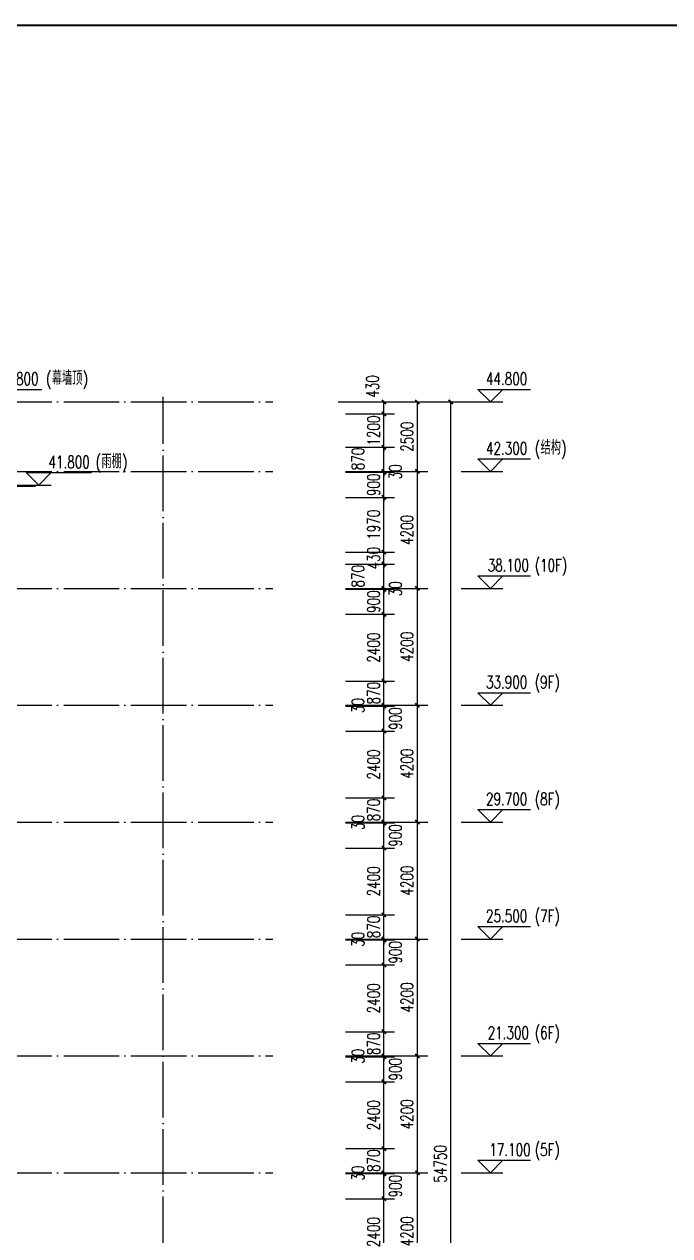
# Model space of a CAD drawing. Extents: x -781494 to 378714, y -27129 to 259749.
# Drawn here: x 84105 to 107317, y 16982 to 60513 of the extents above; entities that cross this region are included whole.
import ezdxf

# ---------------------------------------------------------------- set-up
doc = ezdxf.new("R2010")
doc.units = 0
doc.header["$LTSCALE"] = 1000
doc.header["$MEASUREMENT"] = 0
doc.linetypes.add('104-6 轴网$0$DOTE', pattern=[2.42, 2, -0.2, 0.02, -0.2])
for name, color, linetype in [('01-标注_标高', 200, 'Continuous'), ('02-TEXT_标注', 130, 'Continuous'), ('104-6 轴网$0$A_AXIS-轴线', 36, '104-6 轴网$0$DOTE'), ('A-C_玻璃幕墙', 140, 'Continuous'), ('DIM_ELEV', 3, 'Continuous'), ('PUB_DIM', 3, 'Continuous'), ('PUB_TEXT', 7, 'Continuous')]:
    doc.layers.add(name, color=color, linetype=linetype)
doc.styles.add('_TCH_DIM', font='SIMPLEX', dxfattribs={"bigfont": 'GBCBIG'})
doc.styles.add('_TCH_DIM_T3', font='SIMPLEX', dxfattribs={"width": 0.705882, "bigfont": 'GBCBIG'})
doc.dimstyles.new('_TCH_ARCH&&150', dxfattribs={"dimtxt": 446.25, "dimasz": 150, "dimexe": 375, "dimexo": 450, "dimgap": 150, "dimtad": 1, "dimdec": 0, "dimzin": 0, "dimdsep": 46, "dimtxsty": '_TCH_DIM_T3', "dimblk": 'ARCHTICK', "dimcen": 0.09, "dimclrt": 7, "dimazin": 2, "dimtfac": 1, "dimtdec": 0, "dimtix": 1, "dimtmove": 2, "dimatfit": 3, "dimfxl": 0, "dimtolj": 1, "dimtzin": 0, "dimarcsym": 0})

# ---------------------------------------------------------------- blocks, each defined once
blk = doc.blocks.new('图框-A1')
at = {"const_width": 0.5}
blk.add_lwpolyline([(766, 584), (25, 584), (25, 10), (766, 10)], close=True, dxfattribs=at)
blk = doc.blocks.new('_ArchTick')
at = {"color": 0, "linetype": 'ByBlock', "const_width": 0.4}
blk.add_lwpolyline([(-0.5, -0.5), (0.5, 0.5)], dxfattribs=at)
blk = doc.blocks.new('*D360')
at = {"layer": 'Defpoints', "color": 0, "transparency": 16777216}
for p in [(197219, 57619), (201719, 57619), (197219, 2869)]:
    blk.add_point(p, dxfattribs=at)
at = {"layer": 'PUB_DIM', "color": 0, "lineweight": -2, "transparency": 16777216}
for p, q in [((197669, 57619), (202094, 57619)), ((201719, 2869), (201719, 57619)), ((197669, 2869), (202094, 2869))]:
    blk.add_line(p, q, dxfattribs=at)
at = {"layer": 'PUB_DIM', "color": 0, "lineweight": -2, "transparency": 16777216, "xscale": 150, "yscale": 150, "zscale": 150}
for p, rotation in [((201719, 57619), 90), ((201719, 2869), 270)]:
    blk.add_blockref('_ArchTick', p, dxfattribs=dict(at, rotation=rotation))
at = {"layer": 'PUB_DIM', "color": 7, "transparency": 16777216, "insert": (201346, 30244), "char_height": 446.2, "attachment_point": 5, "rotation": 90, "style": '_TCH_DIM_T3'}
blk.add_mtext('\\A1;54750', dxfattribs=at)
blk = doc.blocks.new('*D361')
at = {"layer": 'Defpoints', "color": 0, "transparency": 16777216}
for p in [(198682, 57619), (200519, 57619), (198682, 55119)]:
    blk.add_point(p, dxfattribs=at)
at = {"layer": 'PUB_DIM', "color": 0, "lineweight": -2, "transparency": 16777216}
for p, q in [((199132, 57619), (200894, 57619)), ((200519, 55119), (200519, 57619)), ((199132, 55119), (200894, 55119))]:
    blk.add_line(p, q, dxfattribs=at)
at = {"layer": 'PUB_DIM', "color": 0, "lineweight": -2, "transparency": 16777216, "xscale": 150, "yscale": 150, "zscale": 150}
for p, rotation in [((200519, 57619), 90), ((200519, 55119), 270)]:
    blk.add_blockref('_ArchTick', p, dxfattribs=dict(at, rotation=rotation))
at = {"layer": 'PUB_DIM', "color": 7, "transparency": 16777216, "insert": (200146, 56369), "char_height": 446.2, "attachment_point": 5, "rotation": 90, "style": '_TCH_DIM_T3'}
blk.add_mtext('\\A1;2500', dxfattribs=at)
blk = doc.blocks.new('*D362')
at = {"layer": 'Defpoints', "color": 0, "transparency": 16777216}
for p in [(198682, 55119), (200519, 55119), (198682, 50919)]:
    blk.add_point(p, dxfattribs=at)
at = {"layer": 'PUB_DIM', "color": 0, "lineweight": -2, "transparency": 16777216}
for p, q in [((199132, 55119), (200894, 55119)), ((200519, 50919), (200519, 55119)), ((199132, 50919), (200894, 50919))]:
    blk.add_line(p, q, dxfattribs=at)
at = {"layer": 'PUB_DIM', "color": 0, "lineweight": -2, "transparency": 16777216, "xscale": 150, "yscale": 150, "zscale": 150}
for p, rotation in [((200519, 55119), 90), ((200519, 50919), 270)]:
    blk.add_blockref('_ArchTick', p, dxfattribs=dict(at, rotation=rotation))
at = {"layer": 'PUB_DIM', "color": 7, "transparency": 16777216, "insert": (200146, 53019), "char_height": 446.2, "attachment_point": 5, "rotation": 90, "style": '_TCH_DIM_T3'}
blk.add_mtext('\\A1;4200', dxfattribs=at)
blk = doc.blocks.new('*D363')
at = {"layer": 'Defpoints', "color": 0, "transparency": 16777216}
for p in [(198682, 50919), (200519, 50919), (198682, 46719)]:
    blk.add_point(p, dxfattribs=at)
at = {"layer": 'PUB_DIM', "color": 0, "lineweight": -2, "transparency": 16777216}
for p, q in [((199132, 50919), (200894, 50919)), ((200519, 46719), (200519, 50919)), ((199132, 46719), (200894, 46719))]:
    blk.add_line(p, q, dxfattribs=at)
at = {"layer": 'PUB_DIM', "color": 0, "lineweight": -2, "transparency": 16777216, "xscale": 150, "yscale": 150, "zscale": 150}
for p, rotation in [((200519, 50919), 90), ((200519, 46719), 270)]:
    blk.add_blockref('_ArchTick', p, dxfattribs=dict(at, rotation=rotation))
at = {"layer": 'PUB_DIM', "color": 7, "transparency": 16777216, "insert": (200146, 48819), "char_height": 446.2, "attachment_point": 5, "rotation": 90, "style": '_TCH_DIM_T3'}
blk.add_mtext('\\A1;4200', dxfattribs=at)
blk = doc.blocks.new('*D364')
at = {"layer": 'Defpoints', "color": 0, "transparency": 16777216}
for p in [(198682, 46719), (200519, 46719), (198682, 42519)]:
    blk.add_point(p, dxfattribs=at)
at = {"layer": 'PUB_DIM', "color": 0, "lineweight": -2, "transparency": 16777216}
for p, q in [((199132, 46719), (200894, 46719)), ((200519, 42519), (200519, 46719)), ((199132, 42519), (200894, 42519))]:
    blk.add_line(p, q, dxfattribs=at)
at = {"layer": 'PUB_DIM', "color": 0, "lineweight": -2, "transparency": 16777216, "xscale": 150, "yscale": 150, "zscale": 150}
for p, rotation in [((200519, 46719), 90), ((200519, 42519), 270)]:
    blk.add_blockref('_ArchTick', p, dxfattribs=dict(at, rotation=rotation))
at = {"layer": 'PUB_DIM', "color": 7, "transparency": 16777216, "insert": (200146, 44619), "char_height": 446.2, "attachment_point": 5, "rotation": 90, "style": '_TCH_DIM_T3'}
blk.add_mtext('\\A1;4200', dxfattribs=at)
blk = doc.blocks.new('*D365')
at = {"layer": 'Defpoints', "color": 0, "transparency": 16777216}
for p in [(198682, 42519), (200519, 42519), (198682, 38319)]:
    blk.add_point(p, dxfattribs=at)
at = {"layer": 'PUB_DIM', "color": 0, "lineweight": -2, "transparency": 16777216}
for p, q in [((199132, 42519), (200894, 42519)), ((200519, 38319), (200519, 42519)), ((199132, 38319), (200894, 38319))]:
    blk.add_line(p, q, dxfattribs=at)
at = {"layer": 'PUB_DIM', "color": 0, "lineweight": -2, "transparency": 16777216, "xscale": 150, "yscale": 150, "zscale": 150}
for p, rotation in [((200519, 42519), 90), ((200519, 38319), 270)]:
    blk.add_blockref('_ArchTick', p, dxfattribs=dict(at, rotation=rotation))
at = {"layer": 'PUB_DIM', "color": 7, "transparency": 16777216, "insert": (200146, 40419), "char_height": 446.2, "attachment_point": 5, "rotation": 90, "style": '_TCH_DIM_T3'}
blk.add_mtext('\\A1;4200', dxfattribs=at)
blk = doc.blocks.new('*D366')
at = {"layer": 'Defpoints', "color": 0, "transparency": 16777216}
for p in [(198682, 38319), (200519, 38319), (198682, 34119)]:
    blk.add_point(p, dxfattribs=at)
at = {"layer": 'PUB_DIM', "color": 0, "lineweight": -2, "transparency": 16777216}
for p, q in [((199132, 38319), (200894, 38319)), ((200519, 34119), (200519, 38319)), ((199132, 34119), (200894, 34119))]:
    blk.add_line(p, q, dxfattribs=at)
at = {"layer": 'PUB_DIM', "color": 0, "lineweight": -2, "transparency": 16777216, "xscale": 150, "yscale": 150, "zscale": 150}
for p, rotation in [((200519, 38319), 90), ((200519, 34119), 270)]:
    blk.add_blockref('_ArchTick', p, dxfattribs=dict(at, rotation=rotation))
at = {"layer": 'PUB_DIM', "color": 7, "transparency": 16777216, "insert": (200146, 36219), "char_height": 446.2, "attachment_point": 5, "rotation": 90, "style": '_TCH_DIM_T3'}
blk.add_mtext('\\A1;4200', dxfattribs=at)
blk = doc.blocks.new('*D367')
at = {"layer": 'Defpoints', "color": 0, "transparency": 16777216}
for p in [(198682, 34119), (200519, 34119), (198682, 29919)]:
    blk.add_point(p, dxfattribs=at)
at = {"layer": 'PUB_DIM', "color": 0, "lineweight": -2, "transparency": 16777216}
for p, q in [((199132, 34119), (200894, 34119)), ((200519, 29919), (200519, 34119)), ((199132, 29919), (200894, 29919))]:
    blk.add_line(p, q, dxfattribs=at)
at = {"layer": 'PUB_DIM', "color": 0, "lineweight": -2, "transparency": 16777216, "xscale": 150, "yscale": 150, "zscale": 150}
for p, rotation in [((200519, 34119), 90), ((200519, 29919), 270)]:
    blk.add_blockref('_ArchTick', p, dxfattribs=dict(at, rotation=rotation))
at = {"layer": 'PUB_DIM', "color": 7, "transparency": 16777216, "insert": (200146, 32019), "char_height": 446.2, "attachment_point": 5, "rotation": 90, "style": '_TCH_DIM_T3'}
blk.add_mtext('\\A1;4200', dxfattribs=at)
blk = doc.blocks.new('*D368')
at = {"layer": 'Defpoints', "color": 0, "transparency": 16777216}
for p in [(198682, 29919), (200519, 29919), (198682, 25719)]:
    blk.add_point(p, dxfattribs=at)
at = {"layer": 'PUB_DIM', "color": 0, "lineweight": -2, "transparency": 16777216}
for p, q in [((199132, 29919), (200894, 29919)), ((200519, 25719), (200519, 29919)), ((199132, 25719), (200894, 25719))]:
    blk.add_line(p, q, dxfattribs=at)
at = {"layer": 'PUB_DIM', "color": 0, "lineweight": -2, "transparency": 16777216, "xscale": 150, "yscale": 150, "zscale": 150}
for p, rotation in [((200519, 29919), 90), ((200519, 25719), 270)]:
    blk.add_blockref('_ArchTick', p, dxfattribs=dict(at, rotation=rotation))
at = {"layer": 'PUB_DIM', "color": 7, "transparency": 16777216, "insert": (200146, 27819), "char_height": 446.2, "attachment_point": 5, "rotation": 90, "style": '_TCH_DIM_T3'}
blk.add_mtext('\\A1;4200', dxfattribs=at)
blk = doc.blocks.new('*D375')
at = {"layer": 'Defpoints', "color": 0, "transparency": 16777216}
for p in [(197482, 57619), (199319, 57619), (197482, 57189)]:
    blk.add_point(p, dxfattribs=at)
at = {"layer": 'PUB_DIM', "color": 0, "lineweight": -2, "transparency": 16777216}
for p, q in [((197932, 57619), (199694, 57619)), ((199319, 57189), (199319, 57619)), ((197932, 57189), (199694, 57189))]:
    blk.add_line(p, q, dxfattribs=at)
at = {"layer": 'PUB_DIM', "color": 0, "lineweight": -2, "transparency": 16777216, "xscale": 150, "yscale": 150, "zscale": 150}
for p, rotation in [((199319, 57619), 90), ((199319, 57189), 270)]:
    blk.add_blockref('_ArchTick', p, dxfattribs=dict(at, rotation=rotation))
at = {"layer": 'PUB_DIM', "color": 7, "transparency": 16777216, "insert": (198906, 58174), "char_height": 446.2, "attachment_point": 5, "rotation": 90, "style": '_TCH_DIM_T3'}
blk.add_mtext('\\A1;430', dxfattribs=at)
blk = doc.blocks.new('*D376')
at = {"layer": 'Defpoints', "color": 0, "transparency": 16777216}
for p in [(197482, 57189), (199319, 57189), (197482, 55989)]:
    blk.add_point(p, dxfattribs=at)
at = {"layer": 'PUB_DIM', "color": 0, "lineweight": -2, "transparency": 16777216}
for p, q in [((197932, 57189), (199694, 57189)), ((199319, 57189), (199319, 57339)), ((199319, 55989), (199319, 57189)), ((197932, 55989), (199694, 55989)), ((199319, 55989), (199319, 55839))]:
    blk.add_line(p, q, dxfattribs=at)
at = {"layer": 'PUB_DIM', "color": 0, "lineweight": -2, "transparency": 16777216, "xscale": 150, "yscale": 150, "zscale": 150}
for p, rotation in [((199319, 57189), 270), ((199319, 55989), 90)]:
    blk.add_blockref('_ArchTick', p, dxfattribs=dict(at, rotation=rotation))
at = {"layer": 'PUB_DIM', "color": 7, "transparency": 16777216, "insert": (198946, 56589), "char_height": 446.2, "attachment_point": 5, "rotation": 90, "style": '_TCH_DIM_T3'}
blk.add_mtext('\\A1;1200', dxfattribs=at)
blk = doc.blocks.new('*D377')
at = {"layer": 'Defpoints', "color": 0, "transparency": 16777216}
for p in [(197482, 55989), (199319, 55989), (197482, 55119)]:
    blk.add_point(p, dxfattribs=at)
at = {"layer": 'PUB_DIM', "color": 0, "lineweight": -2, "transparency": 16777216}
for p, q in [((197932, 55989), (199694, 55989)), ((199319, 55119), (199319, 55989)), ((197932, 55119), (199694, 55119))]:
    blk.add_line(p, q, dxfattribs=at)
at = {"layer": 'PUB_DIM', "color": 0, "lineweight": -2, "transparency": 16777216, "xscale": 150, "yscale": 150, "zscale": 150}
for p, rotation in [((199319, 55989), 90), ((199319, 55119), 270)]:
    blk.add_blockref('_ArchTick', p, dxfattribs=dict(at, rotation=rotation))
at = {"layer": 'PUB_DIM', "color": 7, "transparency": 16777216, "insert": (198381, 55569), "char_height": 446.2, "attachment_point": 5, "rotation": 90, "style": '_TCH_DIM_T3'}
blk.add_mtext('\\A1;870', dxfattribs=at)
blk = doc.blocks.new('*D378')
at = {"layer": 'Defpoints', "color": 0, "transparency": 16777216}
for p in [(197482, 55119), (197482, 55089), (199319, 55119)]:
    blk.add_point(p, dxfattribs=at)
at = {"layer": 'PUB_DIM', "color": 0, "lineweight": -2, "transparency": 16777216}
for p, q in [((197932, 55119), (199694, 55119)), ((197932, 55089), (199694, 55089)), ((199319, 55119), (199319, 55269)), ((199319, 55089), (199319, 55119)), ((199319, 55089), (199319, 54939))]:
    blk.add_line(p, q, dxfattribs=at)
at = {"layer": 'PUB_DIM', "color": 0, "lineweight": -2, "transparency": 16777216, "xscale": 150, "yscale": 150, "zscale": 150}
for p, rotation in [((199319, 55119), 270), ((199319, 55089), 90)]:
    blk.add_blockref('_ArchTick', p, dxfattribs=dict(at, rotation=rotation))
at = {"layer": 'PUB_DIM', "color": 7, "transparency": 16777216, "insert": (199731, 55104), "char_height": 446.2, "attachment_point": 5, "rotation": 90, "style": '_TCH_DIM_T3'}
blk.add_mtext('\\A1;30', dxfattribs=at)
blk = doc.blocks.new('*D379')
at = {"layer": 'Defpoints', "color": 0, "transparency": 16777216}
for p in [(197482, 55089), (199319, 55089), (197482, 54189)]:
    blk.add_point(p, dxfattribs=at)
at = {"layer": 'PUB_DIM', "color": 0, "lineweight": -2, "transparency": 16777216}
for p, q in [((197932, 55089), (199694, 55089)), ((199319, 55089), (199319, 55239)), ((199319, 54189), (199319, 55089)), ((197932, 54189), (199694, 54189)), ((199319, 54189), (199319, 54039))]:
    blk.add_line(p, q, dxfattribs=at)
at = {"layer": 'PUB_DIM', "color": 0, "lineweight": -2, "transparency": 16777216, "xscale": 150, "yscale": 150, "zscale": 150}
for p, rotation in [((199319, 55089), 270), ((199319, 54189), 90)]:
    blk.add_blockref('_ArchTick', p, dxfattribs=dict(at, rotation=rotation))
at = {"layer": 'PUB_DIM', "color": 7, "transparency": 16777216, "insert": (198946, 54639), "char_height": 446.2, "attachment_point": 5, "rotation": 90, "style": '_TCH_DIM_T3'}
blk.add_mtext('\\A1;900', dxfattribs=at)
blk = doc.blocks.new('*D380')
at = {"layer": 'Defpoints', "color": 0, "transparency": 16777216}
for p in [(197482, 54189), (199319, 54189), (197482, 52219)]:
    blk.add_point(p, dxfattribs=at)
at = {"layer": 'PUB_DIM', "color": 0, "lineweight": -2, "transparency": 16777216}
for p, q in [((197932, 54189), (199694, 54189)), ((199319, 52219), (199319, 54189)), ((197932, 52219), (199694, 52219))]:
    blk.add_line(p, q, dxfattribs=at)
at = {"layer": 'PUB_DIM', "color": 0, "lineweight": -2, "transparency": 16777216, "xscale": 150, "yscale": 150, "zscale": 150}
for p, rotation in [((199319, 54189), 90), ((199319, 52219), 270)]:
    blk.add_blockref('_ArchTick', p, dxfattribs=dict(at, rotation=rotation))
at = {"layer": 'PUB_DIM', "color": 7, "transparency": 16777216, "insert": (198946, 53204), "char_height": 446.2, "attachment_point": 5, "rotation": 90, "style": '_TCH_DIM_T3'}
blk.add_mtext('\\A1;1970', dxfattribs=at)
blk = doc.blocks.new('*D381')
at = {"layer": 'Defpoints', "color": 0, "transparency": 16777216}
for p in [(197482, 52219), (199319, 52219), (197482, 51789)]:
    blk.add_point(p, dxfattribs=at)
at = {"layer": 'PUB_DIM', "color": 0, "lineweight": -2, "transparency": 16777216}
for p, q in [((199319, 52219), (199319, 52369)), ((197932, 52219), (199694, 52219)), ((199319, 51789), (199319, 52219)), ((197932, 51789), (199694, 51789)), ((199319, 51789), (199319, 51639))]:
    blk.add_line(p, q, dxfattribs=at)
at = {"layer": 'PUB_DIM', "color": 0, "lineweight": -2, "transparency": 16777216, "xscale": 150, "yscale": 150, "zscale": 150}
for p, rotation in [((199319, 52219), 270), ((199319, 51789), 90)]:
    blk.add_blockref('_ArchTick', p, dxfattribs=dict(at, rotation=rotation))
at = {"layer": 'PUB_DIM', "color": 7, "transparency": 16777216, "insert": (198946, 52004), "char_height": 446.2, "attachment_point": 5, "rotation": 90, "style": '_TCH_DIM_T3'}
blk.add_mtext('\\A1;430', dxfattribs=at)
blk = doc.blocks.new('*D382')
at = {"layer": 'Defpoints', "color": 0, "transparency": 16777216}
for p in [(197482, 51789), (199319, 51789), (197482, 50919)]:
    blk.add_point(p, dxfattribs=at)
at = {"layer": 'PUB_DIM', "color": 0, "lineweight": -2, "transparency": 16777216}
for p, q in [((197932, 51789), (199694, 51789)), ((199319, 50919), (199319, 51789)), ((197932, 50919), (199694, 50919))]:
    blk.add_line(p, q, dxfattribs=at)
at = {"layer": 'PUB_DIM', "color": 0, "lineweight": -2, "transparency": 16777216, "xscale": 150, "yscale": 150, "zscale": 150}
for p, rotation in [((199319, 51789), 90), ((199319, 50919), 270)]:
    blk.add_blockref('_ArchTick', p, dxfattribs=dict(at, rotation=rotation))
at = {"layer": 'PUB_DIM', "color": 7, "transparency": 16777216, "insert": (198381, 51354), "char_height": 446.2, "attachment_point": 5, "rotation": 90, "style": '_TCH_DIM_T3'}
blk.add_mtext('\\A1;870', dxfattribs=at)
blk = doc.blocks.new('*D383')
at = {"layer": 'Defpoints', "color": 0, "transparency": 16777216}
for p in [(197482, 50919), (197482, 50889), (199319, 50919)]:
    blk.add_point(p, dxfattribs=at)
at = {"layer": 'PUB_DIM', "color": 0, "lineweight": -2, "transparency": 16777216}
for p, q in [((199319, 50919), (199319, 51069)), ((197932, 50919), (199694, 50919)), ((197932, 50889), (199694, 50889)), ((199319, 50889), (199319, 50919)), ((199319, 50889), (199319, 50739))]:
    blk.add_line(p, q, dxfattribs=at)
at = {"layer": 'PUB_DIM', "color": 0, "lineweight": -2, "transparency": 16777216, "xscale": 150, "yscale": 150, "zscale": 150}
for p, rotation in [((199319, 50919), 270), ((199319, 50889), 90)]:
    blk.add_blockref('_ArchTick', p, dxfattribs=dict(at, rotation=rotation))
at = {"layer": 'PUB_DIM', "color": 7, "transparency": 16777216, "insert": (199731, 50904), "char_height": 446.2, "attachment_point": 5, "rotation": 90, "style": '_TCH_DIM_T3'}
blk.add_mtext('\\A1;30', dxfattribs=at)
blk = doc.blocks.new('*D384')
at = {"layer": 'Defpoints', "color": 0, "transparency": 16777216}
for p in [(197482, 50889), (199319, 50889), (197482, 49989)]:
    blk.add_point(p, dxfattribs=at)
at = {"layer": 'PUB_DIM', "color": 0, "lineweight": -2, "transparency": 16777216}
for p, q in [((199319, 50889), (199319, 51039)), ((197932, 50889), (199694, 50889)), ((199319, 49989), (199319, 50889)), ((197932, 49989), (199694, 49989)), ((199319, 49989), (199319, 49839))]:
    blk.add_line(p, q, dxfattribs=at)
at = {"layer": 'PUB_DIM', "color": 0, "lineweight": -2, "transparency": 16777216, "xscale": 150, "yscale": 150, "zscale": 150}
for p, rotation in [((199319, 50889), 270), ((199319, 49989), 90)]:
    blk.add_blockref('_ArchTick', p, dxfattribs=dict(at, rotation=rotation))
at = {"layer": 'PUB_DIM', "color": 7, "transparency": 16777216, "insert": (198946, 50439), "char_height": 446.2, "attachment_point": 5, "rotation": 90, "style": '_TCH_DIM_T3'}
blk.add_mtext('\\A1;900', dxfattribs=at)
blk = doc.blocks.new('*D385')
at = {"layer": 'Defpoints', "color": 0, "transparency": 16777216}
for p in [(197482, 49989), (199319, 49989), (197482, 47589)]:
    blk.add_point(p, dxfattribs=at)
at = {"layer": 'PUB_DIM', "color": 0, "lineweight": -2, "transparency": 16777216}
for p, q in [((197932, 49989), (199694, 49989)), ((199319, 47589), (199319, 49989)), ((197932, 47589), (199694, 47589))]:
    blk.add_line(p, q, dxfattribs=at)
at = {"layer": 'PUB_DIM', "color": 0, "lineweight": -2, "transparency": 16777216, "xscale": 150, "yscale": 150, "zscale": 150}
for p, rotation in [((199319, 49989), 90), ((199319, 47589), 270)]:
    blk.add_blockref('_ArchTick', p, dxfattribs=dict(at, rotation=rotation))
at = {"layer": 'PUB_DIM', "color": 7, "transparency": 16777216, "insert": (198946, 48789), "char_height": 446.2, "attachment_point": 5, "rotation": 90, "style": '_TCH_DIM_T3'}
blk.add_mtext('\\A1;2400', dxfattribs=at)
blk = doc.blocks.new('*D386')
at = {"layer": 'Defpoints', "color": 0, "transparency": 16777216}
for p in [(197482, 47589), (199319, 47589), (197482, 46719)]:
    blk.add_point(p, dxfattribs=at)
at = {"layer": 'PUB_DIM', "color": 0, "lineweight": -2, "transparency": 16777216}
for p, q in [((197932, 47589), (199694, 47589)), ((199319, 47589), (199319, 47739)), ((199319, 46719), (199319, 47589)), ((197932, 46719), (199694, 46719)), ((199319, 46719), (199319, 46569))]:
    blk.add_line(p, q, dxfattribs=at)
at = {"layer": 'PUB_DIM', "color": 0, "lineweight": -2, "transparency": 16777216, "xscale": 150, "yscale": 150, "zscale": 150}
for p, rotation in [((199319, 47589), 270), ((199319, 46719), 90)]:
    blk.add_blockref('_ArchTick', p, dxfattribs=dict(at, rotation=rotation))
at = {"layer": 'PUB_DIM', "color": 7, "transparency": 16777216, "insert": (198946, 47154), "char_height": 446.2, "attachment_point": 5, "rotation": 90, "style": '_TCH_DIM_T3'}
blk.add_mtext('\\A1;870', dxfattribs=at)
blk = doc.blocks.new('*D387')
at = {"layer": 'Defpoints', "color": 0, "transparency": 16777216}
for p in [(197482, 46719), (197482, 46689), (199319, 46719)]:
    blk.add_point(p, dxfattribs=at)
at = {"layer": 'PUB_DIM', "color": 0, "lineweight": -2, "transparency": 16777216}
for p, q in [((197932, 46719), (199694, 46719)), ((197932, 46689), (199694, 46689)), ((199319, 46719), (199319, 46869)), ((199319, 46689), (199319, 46719)), ((199319, 46689), (199319, 46539))]:
    blk.add_line(p, q, dxfattribs=at)
at = {"layer": 'PUB_DIM', "color": 0, "lineweight": -2, "transparency": 16777216, "xscale": 150, "yscale": 150, "zscale": 150}
for p, rotation in [((199319, 46719), 270), ((199319, 46689), 90)]:
    blk.add_blockref('_ArchTick', p, dxfattribs=dict(at, rotation=rotation))
at = {"layer": 'PUB_DIM', "color": 7, "transparency": 16777216, "insert": (198381, 46704), "char_height": 446.2, "attachment_point": 5, "rotation": 90, "style": '_TCH_DIM_T3'}
blk.add_mtext('\\A1;30', dxfattribs=at)
blk = doc.blocks.new('*D388')
at = {"layer": 'Defpoints', "color": 0, "transparency": 16777216}
for p in [(197482, 46689), (199319, 46689), (197482, 45789)]:
    blk.add_point(p, dxfattribs=at)
at = {"layer": 'PUB_DIM', "color": 0, "lineweight": -2, "transparency": 16777216}
for p, q in [((197932, 46689), (199694, 46689)), ((199319, 45789), (199319, 46689)), ((197932, 45789), (199694, 45789))]:
    blk.add_line(p, q, dxfattribs=at)
at = {"layer": 'PUB_DIM', "color": 0, "lineweight": -2, "transparency": 16777216, "xscale": 150, "yscale": 150, "zscale": 150}
for p, rotation in [((199319, 46689), 90), ((199319, 45789), 270)]:
    blk.add_blockref('_ArchTick', p, dxfattribs=dict(at, rotation=rotation))
at = {"layer": 'PUB_DIM', "color": 7, "transparency": 16777216, "insert": (199731, 46239), "char_height": 446.2, "attachment_point": 5, "rotation": 90, "style": '_TCH_DIM_T3'}
blk.add_mtext('\\A1;900', dxfattribs=at)
blk = doc.blocks.new('*D389')
at = {"layer": 'Defpoints', "color": 0, "transparency": 16777216}
for p in [(197482, 45789), (199319, 45789), (197482, 43389)]:
    blk.add_point(p, dxfattribs=at)
at = {"layer": 'PUB_DIM', "color": 0, "lineweight": -2, "transparency": 16777216}
for p, q in [((197932, 45789), (199694, 45789)), ((199319, 43389), (199319, 45789)), ((197932, 43389), (199694, 43389))]:
    blk.add_line(p, q, dxfattribs=at)
at = {"layer": 'PUB_DIM', "color": 0, "lineweight": -2, "transparency": 16777216, "xscale": 150, "yscale": 150, "zscale": 150}
for p, rotation in [((199319, 45789), 90), ((199319, 43389), 270)]:
    blk.add_blockref('_ArchTick', p, dxfattribs=dict(at, rotation=rotation))
at = {"layer": 'PUB_DIM', "color": 7, "transparency": 16777216, "insert": (198946, 44589), "char_height": 446.2, "attachment_point": 5, "rotation": 90, "style": '_TCH_DIM_T3'}
blk.add_mtext('\\A1;2400', dxfattribs=at)
blk = doc.blocks.new('*D390')
at = {"layer": 'Defpoints', "color": 0, "transparency": 16777216}
for p in [(197482, 43389), (199319, 43389), (197482, 42519)]:
    blk.add_point(p, dxfattribs=at)
at = {"layer": 'PUB_DIM', "color": 0, "lineweight": -2, "transparency": 16777216}
for p, q in [((199319, 43389), (199319, 43539)), ((197932, 43389), (199694, 43389)), ((199319, 42519), (199319, 43389)), ((197932, 42519), (199694, 42519)), ((199319, 42519), (199319, 42369))]:
    blk.add_line(p, q, dxfattribs=at)
at = {"layer": 'PUB_DIM', "color": 0, "lineweight": -2, "transparency": 16777216, "xscale": 150, "yscale": 150, "zscale": 150}
for p, rotation in [((199319, 43389), 270), ((199319, 42519), 90)]:
    blk.add_blockref('_ArchTick', p, dxfattribs=dict(at, rotation=rotation))
at = {"layer": 'PUB_DIM', "color": 7, "transparency": 16777216, "insert": (198946, 42954), "char_height": 446.2, "attachment_point": 5, "rotation": 90, "style": '_TCH_DIM_T3'}
blk.add_mtext('\\A1;870', dxfattribs=at)
blk = doc.blocks.new('*D391')
at = {"layer": 'Defpoints', "color": 0, "transparency": 16777216}
for p in [(197482, 42519), (197482, 42489), (199319, 42519)]:
    blk.add_point(p, dxfattribs=at)
at = {"layer": 'PUB_DIM', "color": 0, "lineweight": -2, "transparency": 16777216}
for p, q in [((199319, 42519), (199319, 42669)), ((197932, 42519), (199694, 42519)), ((197932, 42489), (199694, 42489)), ((199319, 42489), (199319, 42519)), ((199319, 42489), (199319, 42339))]:
    blk.add_line(p, q, dxfattribs=at)
at = {"layer": 'PUB_DIM', "color": 0, "lineweight": -2, "transparency": 16777216, "xscale": 150, "yscale": 150, "zscale": 150}
for p, rotation in [((199319, 42519), 270), ((199319, 42489), 90)]:
    blk.add_blockref('_ArchTick', p, dxfattribs=dict(at, rotation=rotation))
at = {"layer": 'PUB_DIM', "color": 7, "transparency": 16777216, "insert": (198381, 42504), "char_height": 446.2, "attachment_point": 5, "rotation": 90, "style": '_TCH_DIM_T3'}
blk.add_mtext('\\A1;30', dxfattribs=at)
blk = doc.blocks.new('*D392')
at = {"layer": 'Defpoints', "color": 0, "transparency": 16777216}
for p in [(197482, 42489), (199319, 42489), (197482, 41589)]:
    blk.add_point(p, dxfattribs=at)
at = {"layer": 'PUB_DIM', "color": 0, "lineweight": -2, "transparency": 16777216}
for p, q in [((197932, 42489), (199694, 42489)), ((199319, 41589), (199319, 42489)), ((197932, 41589), (199694, 41589))]:
    blk.add_line(p, q, dxfattribs=at)
at = {"layer": 'PUB_DIM', "color": 0, "lineweight": -2, "transparency": 16777216, "xscale": 150, "yscale": 150, "zscale": 150}
for p, rotation in [((199319, 42489), 90), ((199319, 41589), 270)]:
    blk.add_blockref('_ArchTick', p, dxfattribs=dict(at, rotation=rotation))
at = {"layer": 'PUB_DIM', "color": 7, "transparency": 16777216, "insert": (199731, 42039), "char_height": 446.2, "attachment_point": 5, "rotation": 90, "style": '_TCH_DIM_T3'}
blk.add_mtext('\\A1;900', dxfattribs=at)
blk = doc.blocks.new('*D393')
at = {"layer": 'Defpoints', "color": 0, "transparency": 16777216}
for p in [(197482, 41589), (199319, 41589), (197482, 39189)]:
    blk.add_point(p, dxfattribs=at)
at = {"layer": 'PUB_DIM', "color": 0, "lineweight": -2, "transparency": 16777216}
for p, q in [((197932, 41589), (199694, 41589)), ((199319, 39189), (199319, 41589)), ((197932, 39189), (199694, 39189))]:
    blk.add_line(p, q, dxfattribs=at)
at = {"layer": 'PUB_DIM', "color": 0, "lineweight": -2, "transparency": 16777216, "xscale": 150, "yscale": 150, "zscale": 150}
for p, rotation in [((199319, 41589), 90), ((199319, 39189), 270)]:
    blk.add_blockref('_ArchTick', p, dxfattribs=dict(at, rotation=rotation))
at = {"layer": 'PUB_DIM', "color": 7, "transparency": 16777216, "insert": (198946, 40389), "char_height": 446.2, "attachment_point": 5, "rotation": 90, "style": '_TCH_DIM_T3'}
blk.add_mtext('\\A1;2400', dxfattribs=at)
blk = doc.blocks.new('*D394')
at = {"layer": 'Defpoints', "color": 0, "transparency": 16777216}
for p in [(197482, 39189), (199319, 39189), (197482, 38319)]:
    blk.add_point(p, dxfattribs=at)
at = {"layer": 'PUB_DIM', "color": 0, "lineweight": -2, "transparency": 16777216}
for p, q in [((197932, 39189), (199694, 39189)), ((199319, 39189), (199319, 39339)), ((199319, 38319), (199319, 39189)), ((197932, 38319), (199694, 38319)), ((199319, 38319), (199319, 38169))]:
    blk.add_line(p, q, dxfattribs=at)
at = {"layer": 'PUB_DIM', "color": 0, "lineweight": -2, "transparency": 16777216, "xscale": 150, "yscale": 150, "zscale": 150}
for p, rotation in [((199319, 39189), 270), ((199319, 38319), 90)]:
    blk.add_blockref('_ArchTick', p, dxfattribs=dict(at, rotation=rotation))
at = {"layer": 'PUB_DIM', "color": 7, "transparency": 16777216, "insert": (198946, 38754), "char_height": 446.2, "attachment_point": 5, "rotation": 90, "style": '_TCH_DIM_T3'}
blk.add_mtext('\\A1;870', dxfattribs=at)
blk = doc.blocks.new('*D395')
at = {"layer": 'Defpoints', "color": 0, "transparency": 16777216}
for p in [(197482, 38319), (199319, 38319), (197482, 38289)]:
    blk.add_point(p, dxfattribs=at)
at = {"layer": 'PUB_DIM', "color": 0, "lineweight": -2, "transparency": 16777216}
for p, q in [((197932, 38319), (199694, 38319)), ((199319, 38319), (199319, 38469)), ((199319, 38289), (199319, 38319)), ((197932, 38289), (199694, 38289)), ((199319, 38289), (199319, 38139))]:
    blk.add_line(p, q, dxfattribs=at)
at = {"layer": 'PUB_DIM', "color": 0, "lineweight": -2, "transparency": 16777216, "xscale": 150, "yscale": 150, "zscale": 150}
for p, rotation in [((199319, 38319), 270), ((199319, 38289), 90)]:
    blk.add_blockref('_ArchTick', p, dxfattribs=dict(at, rotation=rotation))
at = {"layer": 'PUB_DIM', "color": 7, "transparency": 16777216, "insert": (198381, 38304), "char_height": 446.2, "attachment_point": 5, "rotation": 90, "style": '_TCH_DIM_T3'}
blk.add_mtext('\\A1;30', dxfattribs=at)
blk = doc.blocks.new('*D396')
at = {"layer": 'Defpoints', "color": 0, "transparency": 16777216}
for p in [(197482, 38289), (199319, 38289), (197482, 37389)]:
    blk.add_point(p, dxfattribs=at)
at = {"layer": 'PUB_DIM', "color": 0, "lineweight": -2, "transparency": 16777216}
for p, q in [((197932, 38289), (199694, 38289)), ((199319, 37389), (199319, 38289)), ((197932, 37389), (199694, 37389))]:
    blk.add_line(p, q, dxfattribs=at)
at = {"layer": 'PUB_DIM', "color": 0, "lineweight": -2, "transparency": 16777216, "xscale": 150, "yscale": 150, "zscale": 150}
for p, rotation in [((199319, 38289), 90), ((199319, 37389), 270)]:
    blk.add_blockref('_ArchTick', p, dxfattribs=dict(at, rotation=rotation))
at = {"layer": 'PUB_DIM', "color": 7, "transparency": 16777216, "insert": (199731, 37839), "char_height": 446.2, "attachment_point": 5, "rotation": 90, "style": '_TCH_DIM_T3'}
blk.add_mtext('\\A1;900', dxfattribs=at)
blk = doc.blocks.new('*D397')
at = {"layer": 'Defpoints', "color": 0, "transparency": 16777216}
for p in [(197482, 37389), (199319, 37389), (197482, 34989)]:
    blk.add_point(p, dxfattribs=at)
at = {"layer": 'PUB_DIM', "color": 0, "lineweight": -2, "transparency": 16777216}
for p, q in [((197932, 37389), (199694, 37389)), ((199319, 34989), (199319, 37389)), ((197932, 34989), (199694, 34989))]:
    blk.add_line(p, q, dxfattribs=at)
at = {"layer": 'PUB_DIM', "color": 0, "lineweight": -2, "transparency": 16777216, "xscale": 150, "yscale": 150, "zscale": 150}
for p, rotation in [((199319, 37389), 90), ((199319, 34989), 270)]:
    blk.add_blockref('_ArchTick', p, dxfattribs=dict(at, rotation=rotation))
at = {"layer": 'PUB_DIM', "color": 7, "transparency": 16777216, "insert": (198946, 36189), "char_height": 446.2, "attachment_point": 5, "rotation": 90, "style": '_TCH_DIM_T3'}
blk.add_mtext('\\A1;2400', dxfattribs=at)
blk = doc.blocks.new('*D398')
at = {"layer": 'Defpoints', "color": 0, "transparency": 16777216}
for p in [(197482, 34989), (199319, 34989), (197482, 34119)]:
    blk.add_point(p, dxfattribs=at)
at = {"layer": 'PUB_DIM', "color": 0, "lineweight": -2, "transparency": 16777216}
for p, q in [((197932, 34989), (199694, 34989)), ((199319, 34989), (199319, 35139)), ((199319, 34119), (199319, 34989)), ((197932, 34119), (199694, 34119)), ((199319, 34119), (199319, 33969))]:
    blk.add_line(p, q, dxfattribs=at)
at = {"layer": 'PUB_DIM', "color": 0, "lineweight": -2, "transparency": 16777216, "xscale": 150, "yscale": 150, "zscale": 150}
for p, rotation in [((199319, 34989), 270), ((199319, 34119), 90)]:
    blk.add_blockref('_ArchTick', p, dxfattribs=dict(at, rotation=rotation))
at = {"layer": 'PUB_DIM', "color": 7, "transparency": 16777216, "insert": (198946, 34554), "char_height": 446.2, "attachment_point": 5, "rotation": 90, "style": '_TCH_DIM_T3'}
blk.add_mtext('\\A1;870', dxfattribs=at)
blk = doc.blocks.new('*D399')
at = {"layer": 'Defpoints', "color": 0, "transparency": 16777216}
for p in [(197482, 34119), (197482, 34089), (199319, 34119)]:
    blk.add_point(p, dxfattribs=at)
at = {"layer": 'PUB_DIM', "color": 0, "lineweight": -2, "transparency": 16777216}
for p, q in [((197932, 34119), (199694, 34119)), ((197932, 34089), (199694, 34089)), ((199319, 34119), (199319, 34269)), ((199319, 34089), (199319, 34119)), ((199319, 34089), (199319, 33939))]:
    blk.add_line(p, q, dxfattribs=at)
at = {"layer": 'PUB_DIM', "color": 0, "lineweight": -2, "transparency": 16777216, "xscale": 150, "yscale": 150, "zscale": 150}
for p, rotation in [((199319, 34119), 270), ((199319, 34089), 90)]:
    blk.add_blockref('_ArchTick', p, dxfattribs=dict(at, rotation=rotation))
at = {"layer": 'PUB_DIM', "color": 7, "transparency": 16777216, "insert": (198381, 34104), "char_height": 446.2, "attachment_point": 5, "rotation": 90, "style": '_TCH_DIM_T3'}
blk.add_mtext('\\A1;30', dxfattribs=at)
blk = doc.blocks.new('*D400')
at = {"layer": 'Defpoints', "color": 0, "transparency": 16777216}
for p in [(197482, 34089), (199319, 34089), (197482, 33189)]:
    blk.add_point(p, dxfattribs=at)
at = {"layer": 'PUB_DIM', "color": 0, "lineweight": -2, "transparency": 16777216}
for p, q in [((197932, 34089), (199694, 34089)), ((199319, 33189), (199319, 34089)), ((197932, 33189), (199694, 33189))]:
    blk.add_line(p, q, dxfattribs=at)
at = {"layer": 'PUB_DIM', "color": 0, "lineweight": -2, "transparency": 16777216, "xscale": 150, "yscale": 150, "zscale": 150}
for p, rotation in [((199319, 34089), 90), ((199319, 33189), 270)]:
    blk.add_blockref('_ArchTick', p, dxfattribs=dict(at, rotation=rotation))
at = {"layer": 'PUB_DIM', "color": 7, "transparency": 16777216, "insert": (199731, 33639), "char_height": 446.2, "attachment_point": 5, "rotation": 90, "style": '_TCH_DIM_T3'}
blk.add_mtext('\\A1;900', dxfattribs=at)
blk = doc.blocks.new('*D401')
at = {"layer": 'Defpoints', "color": 0, "transparency": 16777216}
for p in [(197482, 33189), (199319, 33189), (197482, 30789)]:
    blk.add_point(p, dxfattribs=at)
at = {"layer": 'PUB_DIM', "color": 0, "lineweight": -2, "transparency": 16777216}
for p, q in [((197932, 33189), (199694, 33189)), ((199319, 30789), (199319, 33189)), ((197932, 30789), (199694, 30789))]:
    blk.add_line(p, q, dxfattribs=at)
at = {"layer": 'PUB_DIM', "color": 0, "lineweight": -2, "transparency": 16777216, "xscale": 150, "yscale": 150, "zscale": 150}
for p, rotation in [((199319, 33189), 90), ((199319, 30789), 270)]:
    blk.add_blockref('_ArchTick', p, dxfattribs=dict(at, rotation=rotation))
at = {"layer": 'PUB_DIM', "color": 7, "transparency": 16777216, "insert": (198946, 31989), "char_height": 446.2, "attachment_point": 5, "rotation": 90, "style": '_TCH_DIM_T3'}
blk.add_mtext('\\A1;2400', dxfattribs=at)
blk = doc.blocks.new('*D402')
at = {"layer": 'Defpoints', "color": 0, "transparency": 16777216}
for p in [(197482, 30789), (199319, 30789), (197482, 29919)]:
    blk.add_point(p, dxfattribs=at)
at = {"layer": 'PUB_DIM', "color": 0, "lineweight": -2, "transparency": 16777216}
for p, q in [((199319, 30789), (199319, 30939)), ((197932, 30789), (199694, 30789)), ((199319, 29919), (199319, 30789)), ((197932, 29919), (199694, 29919)), ((199319, 29919), (199319, 29769))]:
    blk.add_line(p, q, dxfattribs=at)
at = {"layer": 'PUB_DIM', "color": 0, "lineweight": -2, "transparency": 16777216, "xscale": 150, "yscale": 150, "zscale": 150}
for p, rotation in [((199319, 30789), 270), ((199319, 29919), 90)]:
    blk.add_blockref('_ArchTick', p, dxfattribs=dict(at, rotation=rotation))
at = {"layer": 'PUB_DIM', "color": 7, "transparency": 16777216, "insert": (198946, 30354), "char_height": 446.2, "attachment_point": 5, "rotation": 90, "style": '_TCH_DIM_T3'}
blk.add_mtext('\\A1;870', dxfattribs=at)
blk = doc.blocks.new('*D403')
at = {"layer": 'Defpoints', "color": 0, "transparency": 16777216}
for p in [(197482, 29919), (197482, 29889), (199319, 29919)]:
    blk.add_point(p, dxfattribs=at)
at = {"layer": 'PUB_DIM', "color": 0, "lineweight": -2, "transparency": 16777216}
for p, q in [((199319, 29919), (199319, 30069)), ((197932, 29919), (199694, 29919)), ((197932, 29889), (199694, 29889)), ((199319, 29889), (199319, 29919)), ((199319, 29889), (199319, 29739))]:
    blk.add_line(p, q, dxfattribs=at)
at = {"layer": 'PUB_DIM', "color": 0, "lineweight": -2, "transparency": 16777216, "xscale": 150, "yscale": 150, "zscale": 150}
for p, rotation in [((199319, 29919), 270), ((199319, 29889), 90)]:
    blk.add_blockref('_ArchTick', p, dxfattribs=dict(at, rotation=rotation))
at = {"layer": 'PUB_DIM', "color": 7, "transparency": 16777216, "insert": (198381, 29904), "char_height": 446.2, "attachment_point": 5, "rotation": 90, "style": '_TCH_DIM_T3'}
blk.add_mtext('\\A1;30', dxfattribs=at)
blk = doc.blocks.new('*D404')
at = {"layer": 'Defpoints', "color": 0, "transparency": 16777216}
for p in [(197482, 29889), (199319, 29889), (197482, 28989)]:
    blk.add_point(p, dxfattribs=at)
at = {"layer": 'PUB_DIM', "color": 0, "lineweight": -2, "transparency": 16777216}
for p, q in [((197932, 29889), (199694, 29889)), ((199319, 28989), (199319, 29889)), ((197932, 28989), (199694, 28989))]:
    blk.add_line(p, q, dxfattribs=at)
at = {"layer": 'PUB_DIM', "color": 0, "lineweight": -2, "transparency": 16777216, "xscale": 150, "yscale": 150, "zscale": 150}
for p, rotation in [((199319, 29889), 90), ((199319, 28989), 270)]:
    blk.add_blockref('_ArchTick', p, dxfattribs=dict(at, rotation=rotation))
at = {"layer": 'PUB_DIM', "color": 7, "transparency": 16777216, "insert": (199731, 29439), "char_height": 446.2, "attachment_point": 5, "rotation": 90, "style": '_TCH_DIM_T3'}
blk.add_mtext('\\A1;900', dxfattribs=at)
blk = doc.blocks.new('*D405')
at = {"layer": 'Defpoints', "color": 0, "transparency": 16777216}
for p in [(197482, 28989), (199319, 28989), (197482, 26589)]:
    blk.add_point(p, dxfattribs=at)
at = {"layer": 'PUB_DIM', "color": 0, "lineweight": -2, "transparency": 16777216}
for p, q in [((197932, 28989), (199694, 28989)), ((199319, 26589), (199319, 28989)), ((197932, 26589), (199694, 26589))]:
    blk.add_line(p, q, dxfattribs=at)
at = {"layer": 'PUB_DIM', "color": 0, "lineweight": -2, "transparency": 16777216, "xscale": 150, "yscale": 150, "zscale": 150}
for p, rotation in [((199319, 28989), 90), ((199319, 26589), 270)]:
    blk.add_blockref('_ArchTick', p, dxfattribs=dict(at, rotation=rotation))
at = {"layer": 'PUB_DIM', "color": 7, "transparency": 16777216, "insert": (198946, 27789), "char_height": 446.2, "attachment_point": 5, "rotation": 90, "style": '_TCH_DIM_T3'}
blk.add_mtext('\\A1;2400', dxfattribs=at)
blk = doc.blocks.new('gfshsth')
at = {"layer": '01-标注_标高'}
for p, q in [((43689, 2950), (46036, 2950)), ((45921, -491), (45471, -41)), ((45471, -41), (47819, -41)), ((45921, -491), (46371, -41)), ((44871, -491), (46371, -491))]:
    blk.add_line(p, q, dxfattribs=at)
at = {"layer": 'A-C_玻璃幕墙'}
blk.add_lwpolyline([(44800, -491), (45800, -491), (45800, -541), (44800, -541)], close=True, dxfattribs=at)
at = {"layer": '02-TEXT_标注', "style": '_TCH_DIM', "width": 0.705882}
for s, height, p in [('44.800', 446.2, (44431, 3107)), ('(', 446, (46186, 3107)), (')', 446, (47502, 3107)), ('41.800', 446.2, (46274, 117)), ('(', 446, (47969, 117)), (')', 446, (48916, 117))]:
    blk.add_text(s, height=height, dxfattribs=at).set_placement(p)
at = {"layer": '02-TEXT_标注', "style": '_TCH_DIM'}
for s, p in [('幕墙顶', (46396, 3107)), ('雨棚', (48179, 117))]:
    blk.add_text(s, height=506.4, dxfattribs=at).set_placement(p)
blk = doc.blocks.new('biaozhupouyou')
at = {"layer": 'DIM_ELEV'}
for p, q in [((203143.8, 57618.6), (202693.8, 58068.6)), ((202693.8, 58068.6), (204592.8, 58068.6)), ((203143.8, 57618.6), (203593.8, 58068.6)), ((202093.8, 57618.6), (203593.8, 57618.6)), ((203143.8, 55118.6), (202693.8, 55568.6)), ((202693.8, 55568.6), (204592.8, 55568.6)), ((203143.8, 55118.6), (203593.8, 55568.6)), ((202093.8, 55118.6), (203593.8, 55118.6)), ((203143.8, 50918.6), (202693.8, 51368.6)), ((202693.8, 51368.6), (204592.8, 51368.6)), ((203143.8, 50918.6), (203593.8, 51368.6)), ((202093.8, 50918.6), (203593.8, 50918.6)), ((203143.8, 46718.6), (202693.8, 47168.6)), ((202693.8, 47168.6), (204592.8, 47168.6)), ((203143.8, 46718.6), (203593.8, 47168.6)), ((202093.8, 46718.6), (203593.8, 46718.6)), ((203143.8, 42518.6), (202693.8, 42968.6)), ((202693.8, 42968.6), (204592.8, 42968.6)), ((203143.8, 42518.6), (203593.8, 42968.6)), ((202093.8, 42518.6), (203593.8, 42518.6)), ((203143.8, 38318.6), (202693.8, 38768.6)), ((202693.8, 38768.6), (204592.8, 38768.6)), ((203143.8, 38318.6), (203593.8, 38768.6)), ((202093.8, 38318.6), (203593.8, 38318.6)), ((203143.8, 34118.6), (202693.8, 34568.6)), ((202693.8, 34568.6), (204592.8, 34568.6)), ((203143.8, 34118.6), (203593.8, 34568.6)), ((202093.8, 34118.6), (203593.8, 34118.6)), ((203143.8, 29918.6), (202693.8, 30368.6)), ((202693.8, 30368.6), (204592.8, 30368.6)), ((203143.8, 29918.6), (203593.8, 30368.6)), ((202093.8, 29918.6), (203593.8, 29918.6))]:
    blk.add_line(p, q, dxfattribs=at)
at = {"layer": 'PUB_TEXT', "style": '_TCH_DIM', "width": 0.705882}
for s, height, p in [('44.800', 446.25, (202987.8, 58226.1)), ('42.300', 446.25, (202987.8, 55726.1)), ('(', 446.2, (204742.8, 55726.1)), (')', 446.2, (205690, 55726.1)), ('38.100', 446.25, (203047.8, 51526.1)), ('(10F)', 446.25, (204742.8, 51526.1)), ('33.900', 446.25, (202987.8, 47326.1)), ('(9F)', 446.25, (204742.8, 47326.1)), ('29.700', 446.25, (202987.8, 43126.1)), ('(8F)', 446.25, (204742.8, 43126.1)), ('25.500', 446.25, (202987.8, 38926.1)), ('(7F)', 446.25, (204742.8, 38926.1)), ('21.300', 446.25, (203047.8, 34726.1)), ('(6F)', 446.25, (204742.8, 34726.1)), ('17.100', 446.25, (203107.8, 30526.1)), ('(5F)', 446.25, (204742.8, 30526.1))]:
    blk.add_text(s, height=height, dxfattribs=at).set_placement(p)
at = {"layer": 'PUB_TEXT', "style": '_TCH_DIM'}
blk.add_text('结构', height=506.38, dxfattribs=at).set_placement((204952.8, 55726.1))
at = {"layer": 'PUB_DIM'}
for base, p1, p2, picture, middle in [((199318.8, 57618.6), (197481.6, 57188.6), (197481.6, 57618.6), '*D375', (198906.3, 58173.6)), ((199318.8, 55988.6), (197481.6, 55118.6), (197481.6, 55988.6), '*D377', (198381.3, 55568.6)), ((199318.8, 55118.6), (197481.6, 55088.6), (197481.6, 55118.6), '*D378', (199731.3, 55103.6)), ((199318.8, 51788.6), (197481.6, 50918.6), (197481.6, 51788.6), '*D382', (198381.3, 51353.6)), ((199318.8, 50918.6), (197481.6, 50888.6), (197481.6, 50918.6), '*D383', (199731.3, 50903.6)), ((199318.8, 46718.6), (197481.6, 46688.6), (197481.6, 46718.6), '*D387', (198381.3, 46703.6)), ((199318.8, 46688.6), (197481.6, 45788.6), (197481.6, 46688.6), '*D388', (199731.3, 46238.6)), ((199318.8, 42518.6), (197481.6, 42488.6), (197481.6, 42518.6), '*D391', (198381.3, 42503.6)), ((199318.8, 42488.6), (197481.6, 41588.6), (197481.6, 42488.6), '*D392', (199731.3, 42038.6)), ((199318.8, 38318.6), (197481.6, 38288.6), (197481.6, 38318.6), '*D395', (198381.3, 38303.6)), ((199318.8, 38288.6), (197481.6, 37388.6), (197481.6, 38288.6), '*D396', (199731.3, 37838.6)), ((199318.8, 34118.6), (197481.6, 34088.6), (197481.6, 34118.6), '*D399', (198381.3, 34103.6)), ((199318.8, 34088.6), (197481.6, 33188.6), (197481.6, 34088.6), '*D400', (199731.3, 33638.6)), ((199318.8, 29918.6), (197481.6, 29888.6), (197481.6, 29918.6), '*D403', (198381.3, 29903.6)), ((199318.8, 29888.6), (197481.6, 28988.6), (197481.6, 29888.6), '*D404', (199731.3, 29438.6))]:
    dim = blk.add_linear_dim(base=base, p1=p1, p2=p2, angle=90, dimstyle='_TCH_ARCH&&150', dxfattribs=at)
    dim.commit()
    dim.dimension.update_dxf_attribs({"geometry": picture, "text_midpoint": middle, "dimtype": 161})
for p1, p2, distance, picture, middle in [((197219.4, 2868.6), (197219.4, 57618.6), -4499.3, '*D360', (201345.7, 30243.6)), ((198681.6, 55118.6), (198681.6, 57618.6), -1837.2, '*D361', (200145.7, 56368.6)), ((197481.6, 55988.6), (197481.6, 57188.6), -1837.2, '*D376', (198945.7, 56588.6)), ((197481.6, 54188.6), (197481.6, 55088.6), -1837.2, '*D379', (198945.7, 54638.6)), ((198681.6, 50918.6), (198681.6, 55118.6), -1837.2, '*D362', (200145.7, 53018.6)), ((197481.6, 52218.6), (197481.6, 54188.6), -1837.2, '*D380', (198945.7, 53203.6)), ((197481.6, 51788.6), (197481.6, 52218.6), -1837.2, '*D381', (198945.7, 52003.6)), ((197481.6, 49988.6), (197481.6, 50888.6), -1837.2, '*D384', (198945.7, 50438.6)), ((198681.6, 46718.6), (198681.6, 50918.6), -1837.2, '*D363', (200145.7, 48818.6)), ((197481.6, 47588.6), (197481.6, 49988.6), -1837.2, '*D385', (198945.7, 48788.6)), ((197481.6, 46718.6), (197481.6, 47588.6), -1837.2, '*D386', (198945.7, 47153.6)), ((198681.6, 42518.6), (198681.6, 46718.6), -1837.2, '*D364', (200145.7, 44618.6)), ((197481.6, 43388.6), (197481.6, 45788.6), -1837.2, '*D389', (198945.7, 44588.6)), ((197481.6, 42518.6), (197481.6, 43388.6), -1837.2, '*D390', (198945.7, 42953.6)), ((198681.6, 38318.6), (198681.6, 42518.6), -1837.2, '*D365', (200145.7, 40418.6)), ((197481.6, 39188.6), (197481.6, 41588.6), -1837.2, '*D393', (198945.7, 40388.6)), ((197481.6, 38318.6), (197481.6, 39188.6), -1837.2, '*D394', (198945.7, 38753.6)), ((198681.6, 34118.6), (198681.6, 38318.6), -1837.2, '*D366', (200145.7, 36218.6)), ((197481.6, 34988.6), (197481.6, 37388.6), -1837.2, '*D397', (198945.7, 36188.6)), ((197481.6, 34118.6), (197481.6, 34988.6), -1837.2, '*D398', (198945.7, 34553.6)), ((198681.6, 29918.6), (198681.6, 34118.6), -1837.2, '*D367', (200145.7, 32018.6)), ((197481.6, 30788.6), (197481.6, 33188.6), -1837.2, '*D401', (198945.7, 31988.6)), ((197481.6, 29918.6), (197481.6, 30788.6), -1837.2, '*D402', (198945.7, 30353.6)), ((198681.6, 25718.6), (198681.6, 29918.6), -1837.2, '*D368', (200145.7, 27818.6)), ((197481.6, 26588.6), (197481.6, 28988.6), -1837.2, '*D405', (198945.7, 27788.6))]:
    dim = blk.add_aligned_dim(p1=p1, p2=p2, distance=distance, dimstyle='_TCH_ARCH&&150', dxfattribs=at)
    dim.commit()
    dim.dimension.update_dxf_attribs({"geometry": picture, "text_midpoint": middle})

msp = doc.modelspace()

# ---------------------------------------------------------------- linework, layer by layer
at = {"layer": '104-6 轴网$0$A_AXIS-轴线'}
for points in [[(89103.4, -7807.3), (89103.4, 47119.8)], [(34703.4, 46942.7), (93049.4, 46942.7)], [(34703.4, 44442.7), (93049.4, 44442.7)], [(34703.4, 40242.7), (93049.4, 40242.7)], [(34703.4, 36042.7), (93049.4, 36042.7)], [(34703.4, 31842.7), (93049.4, 31842.7)], [(34703.4, 27642.7), (93049.4, 27642.7)], [(34703.4, 23442.7), (93049.4, 23442.7)], [(34703.4, 19242.7), (93049.4, 19242.7)]]:
    msp.add_lwpolyline(points, dxfattribs=at)

# ---------------------------------------------------------------- block references
at = {"xscale": 150, "yscale": 150, "zscale": 150}
msp.add_blockref('图框-A1', (260.2, -27125), dxfattribs=at)
at = {"color": 2}
msp.add_blockref('gfshsth', (38703.4, 44442.7), dxfattribs=at)
msp.add_blockref('biaozhupouyou', (-102279, -10675.9))

doc.saveas('drawing.dxf')
